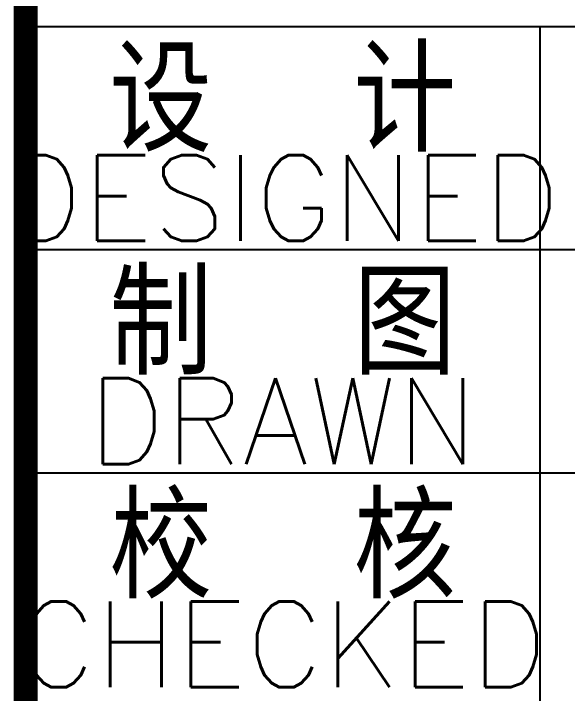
# Model space of a CAD drawing. Header units: millimetres. Extents: x 865974 to 875117, y 41124 to 44891.
# Drawn here: x 867571.64 to 867587.78, y 41156.68 to 41176.48 of the extents above; entities that cross this region are included whole.
import ezdxf
from ezdxf.enums import TextEntityAlignment as Align

# ---------------------------------------------------------------- set-up
doc = ezdxf.new("R2010")
doc.units = ezdxf.units.MM
doc.header["$LTSCALE"] = 1000
doc.header["$MEASUREMENT"] = 0
doc.styles.add('ECEC_TQ', font='txt_l.shx', dxfattribs={"bigfont": 'hztxt_l.shx'})

msp = doc.modelspace()

# ---------------------------------------------------------------- linework, layer by layer
for p, q in [((867571.988, 41176.104), (867681.988, 41176.104)), ((867586.988, 41143.604), (867586.988, 41176.104)), ((867571.988, 41169.604), (867626.988, 41169.604)), ((867571.988, 41163.104), (867626.988, 41163.104))]:
    msp.add_line(p, q)
at = {"const_width": 0.7}
msp.add_lwpolyline([(867571.988, 41193.604), (867571.988, 41133.604)], dxfattribs=at)

# ---------------------------------------------------------------- texts
at = {"style": 'ECEC_TQ'}
for s, height, p in [('设  计', 3, (867579.488, 41174.104)), ('DESIGNED', 2.5, (867579.488, 41171.104)), ('制  图', 3, (867579.488, 41167.604)), ('DRAWN', 2.5, (867579.488, 41164.604)), ('校  核', 3, (867579.488, 41161.104)), ('CHECKED', 2.5, (867579.488, 41158.104))]:
    msp.add_text(s, height=height, dxfattribs=at).set_placement(p, align=Align.MIDDLE)

doc.saveas('drawing.dxf')
